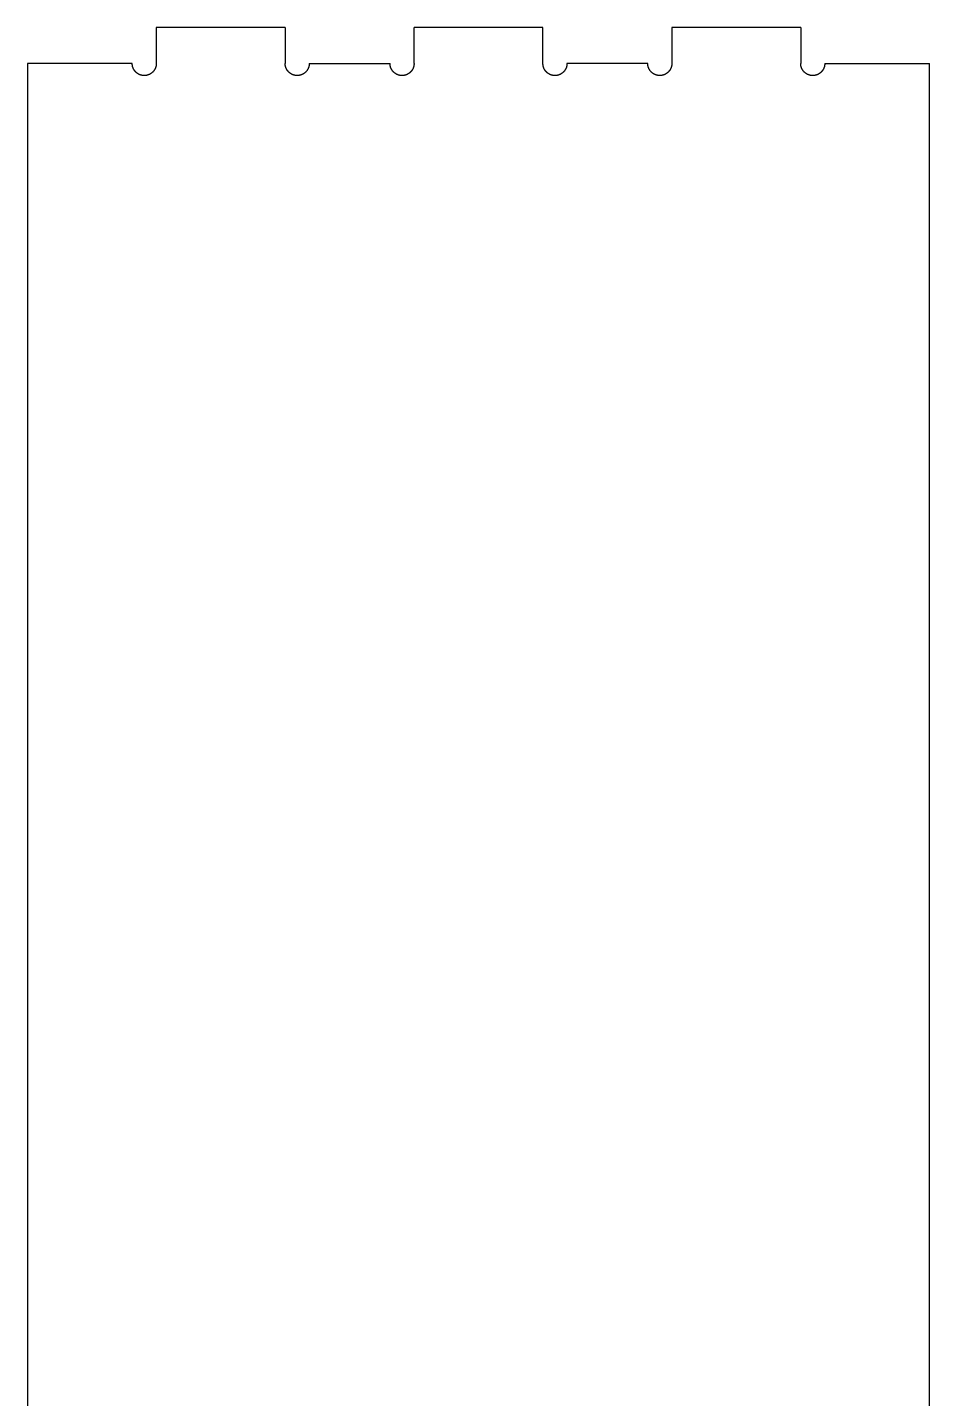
# Model space of a CAD drawing. Extents: x 20 to 1200, y -2407 to -64.
# Drawn here: x 50 to 350, y -519.9 to -64 of the extents above; entities that cross this region are included whole.
import ezdxf

# ---------------------------------------------------------------- set-up
doc = ezdxf.new("R2010")
doc.units = 0
doc.layers.add('DEFAULT', color=18, linetype='CONTINUOUS')

msp = doc.modelspace()

# ---------------------------------------------------------------- linework, layer by layer
at = {"layer": 'DEFAULT', "color": 18}
for p, q in [((92.857, -64), (92.857, -76)), ((135.7143, -64), (92.857, -64)), ((135.7143, -64), (135.7143, -76)), ((178.5714, -76), (178.5714, -64)), ((221.4286, -64), (178.5714, -64)), ((221.4286, -76), (221.4286, -64)), ((264.2857, -64), (264.2857, -76)), ((307.143, -64), (264.2857, -64)), ((307.143, -64), (307.143, -76)), ((84.857, -76), (50, -76)), ((50, -76), (50, -1224)), ((143.7143, -76), (170.5714, -76)), ((256.2857, -76), (229.4286, -76)), ((315.143, -76), (350, -76)), ((350, -1224), (350, -76))]:
    msp.add_line(p, q, dxfattribs=at)
for points in [[(88.857, -80, 0), (88.7973, -79.9996, 0), (88.7372, -79.9982, 0), (88.6768, -79.9959, 0), (88.6161, -79.9927, 0), (88.555, -79.9886, 0), (88.4937, -79.9835, 0), (88.4322, -79.9774, 0), (88.3704, -79.9703, 0), (88.3084, -79.9622, 0), (88.2462, -79.9531, 0), (88.1838, -79.9429, 0), (88.1213, -79.9318, 0), (88.0587, -79.9195, 0), (87.996, -79.9062, 0), (87.9332, -79.8919, 0), (87.8703, -79.8764, 0), (87.8074, -79.8598, 0), (87.7446, -79.8422, 0), (87.6818, -79.8235, 0), (87.619, -79.8036, 0), (87.5563, -79.7826, 0), (87.4937, -79.7605, 0), (87.4313, -79.7373, 0), (87.3691, -79.713, 0), (87.307, -79.6875, 0), (87.2452, -79.6609, 0), (87.1837, -79.6332, 0), (87.1224, -79.6043, 0), (87.0615, -79.5744, 0), (87.0009, -79.5433, 0), (86.9407, -79.5111, 0), (86.881, -79.4778, 0), (86.8216, -79.4434, 0), (86.7627, -79.4079, 0), (86.7044, -79.3714, 0), (86.6465, -79.3337, 0), (86.5893, -79.295, 0), (86.5326, -79.2553, 0), (86.4765, -79.2145, 0), (86.4211, -79.1727, 0), (86.3663, -79.1299, 0), (86.3122, -79.0861, 0), (86.2589, -79.0414, 0), (86.2063, -78.9957, 0), (86.1545, -78.949, 0), (86.1035, -78.9014, 0), (86.0533, -78.853, 0), (86.004, -78.8037, 0), (85.9556, -78.7535, 0), (85.908, -78.7025, 0), (85.8613, -78.6507, 0), (85.8156, -78.5981, 0), (85.7709, -78.5448, 0), (85.7271, -78.4907, 0), (85.6843, -78.4359, 0), (85.6425, -78.3805, 0), (85.6017, -78.3244, 0), (85.562, -78.2677, 0), (85.5233, -78.2105, 0), (85.4856, -78.1526, 0), (85.4491, -78.0943, 0), (85.4136, -78.0354, 0), (85.3792, -77.976, 0), (85.3459, -77.9163, 0), (85.3137, -77.8561, 0), (85.2826, -77.7955, 0), (85.2527, -77.7346, 0), (85.2238, -77.6733, 0), (85.1961, -77.6118, 0), (85.1695, -77.55, 0), (85.144, -77.4879, 0), (85.1197, -77.4257, 0), (85.0965, -77.3633, 0), (85.0744, -77.3007, 0), (85.0534, -77.238, 0), (85.0335, -77.1752, 0), (85.0148, -77.1124, 0), (84.9972, -77.0496, 0), (84.9806, -76.9867, 0), (84.9651, -76.9238, 0), (84.9508, -76.861, 0), (84.9375, -76.7983, 0), (84.9252, -76.7357, 0), (84.9141, -76.6732, 0), (84.9039, -76.6108, 0), (84.8948, -76.5486, 0), (84.8867, -76.4866, 0), (84.8796, -76.4248, 0), (84.8735, -76.3633, 0), (84.8684, -76.302, 0), (84.8643, -76.2409, 0), (84.8611, -76.1802, 0), (84.8588, -76.1198, 0), (84.8574, -76.0597, 0), (84.857, -76, 0)], [(92.857, -76, 0), (92.8566, -76.0597, 0), (92.8552, -76.1198, 0), (92.8529, -76.1802, 0), (92.8497, -76.2409, 0), (92.8456, -76.302, 0), (92.8405, -76.3633, 0), (92.8344, -76.4248, 0), (92.8273, -76.4866, 0), (92.8192, -76.5486, 0), (92.8101, -76.6108, 0), (92.7999, -76.6732, 0), (92.7888, -76.7357, 0), (92.7765, -76.7983, 0), (92.7632, -76.861, 0), (92.7489, -76.9238, 0), (92.7334, -76.9867, 0), (92.7168, -77.0496, 0), (92.6992, -77.1124, 0), (92.6805, -77.1752, 0), (92.6606, -77.238, 0), (92.6396, -77.3007, 0), (92.6175, -77.3633, 0), (92.5943, -77.4257, 0), (92.57, -77.4879, 0), (92.5445, -77.55, 0), (92.5179, -77.6118, 0), (92.4902, -77.6733, 0), (92.4613, -77.7346, 0), (92.4314, -77.7955, 0), (92.4003, -77.8561, 0), (92.3681, -77.9163, 0), (92.3348, -77.976, 0), (92.3004, -78.0354, 0), (92.2649, -78.0943, 0), (92.2284, -78.1526, 0), (92.1907, -78.2105, 0), (92.152, -78.2677, 0), (92.1123, -78.3244, 0), (92.0715, -78.3805, 0), (92.0297, -78.4359, 0), (91.9869, -78.4907, 0), (91.9431, -78.5448, 0), (91.8984, -78.5981, 0), (91.8527, -78.6507, 0), (91.806, -78.7025, 0), (91.7584, -78.7535, 0), (91.71, -78.8037, 0), (91.6607, -78.853, 0), (91.6105, -78.9014, 0), (91.5595, -78.949, 0), (91.5077, -78.9957, 0), (91.4551, -79.0414, 0), (91.4018, -79.0861, 0), (91.3477, -79.1299, 0), (91.2929, -79.1727, 0), (91.2375, -79.2145, 0), (91.1814, -79.2553, 0), (91.1247, -79.295, 0), (91.0675, -79.3337, 0), (91.0096, -79.3714, 0), (90.9513, -79.4079, 0), (90.8924, -79.4434, 0), (90.833, -79.4778, 0), (90.7733, -79.5111, 0), (90.7131, -79.5433, 0), (90.6525, -79.5744, 0), (90.5916, -79.6043, 0), (90.5303, -79.6332, 0), (90.4688, -79.6609, 0), (90.407, -79.6875, 0), (90.3449, -79.713, 0), (90.2827, -79.7373, 0), (90.2203, -79.7605, 0), (90.1577, -79.7826, 0), (90.095, -79.8036, 0), (90.0322, -79.8235, 0), (89.9694, -79.8422, 0), (89.9066, -79.8598, 0), (89.8437, -79.8764, 0), (89.7808, -79.8919, 0), (89.718, -79.9062, 0), (89.6553, -79.9195, 0), (89.5927, -79.9318, 0), (89.5302, -79.9429, 0), (89.4678, -79.9531, 0), (89.4056, -79.9622, 0), (89.3436, -79.9703, 0), (89.2818, -79.9774, 0), (89.2203, -79.9835, 0), (89.159, -79.9886, 0), (89.0979, -79.9927, 0), (89.0372, -79.9959, 0), (88.9768, -79.9982, 0), (88.9167, -79.9996, 0), (88.857, -80, 0)], [(139.714, -80, 0), (139.655, -79.9996, 0), (139.594, -79.9982, 0), (139.534, -79.9959, 0), (139.473, -79.9927, 0), (139.412, -79.9886, 0), (139.351, -79.9835, 0), (139.289, -79.9774, 0), (139.228, -79.9703, 0), (139.166, -79.9622, 0), (139.104, -79.9531, 0), (139.041, -79.9429, 0), (138.979, -79.9318, 0), (138.916, -79.9195, 0), (138.853, -79.9062, 0), (138.79, -79.8919, 0), (138.728, -79.8764, 0), (138.665, -79.8598, 0), (138.602, -79.8422, 0), (138.539, -79.8235, 0), (138.476, -79.8036, 0), (138.414, -79.7826, 0), (138.351, -79.7605, 0), (138.289, -79.7373, 0), (138.226, -79.713, 0), (138.164, -79.6875, 0), (138.103, -79.6609, 0), (138.041, -79.6332, 0), (137.98, -79.6043, 0), (137.919, -79.5744, 0), (137.858, -79.5433, 0), (137.798, -79.5111, 0), (137.738, -79.4778, 0), (137.679, -79.4434, 0), (137.62, -79.4079, 0), (137.562, -79.3714, 0), (137.504, -79.3337, 0), (137.447, -79.295, 0), (137.39, -79.2553, 0), (137.334, -79.2145, 0), (137.278, -79.1727, 0), (137.224, -79.1299, 0), (137.17, -79.0861, 0), (137.116, -79.0414, 0), (137.064, -78.9957, 0), (137.012, -78.949, 0), (136.961, -78.9014, 0), (136.911, -78.853, 0), (136.861, -78.8037, 0), (136.813, -78.7535, 0), (136.765, -78.7025, 0), (136.719, -78.6507, 0), (136.673, -78.5981, 0), (136.628, -78.5448, 0), (136.584, -78.4907, 0), (136.542, -78.4359, 0), (136.5, -78.3805, 0), (136.459, -78.3244, 0), (136.419, -78.2677, 0), (136.381, -78.2105, 0), (136.343, -78.1526, 0), (136.306, -78.0943, 0), (136.271, -78.0354, 0), (136.236, -77.976, 0), (136.203, -77.9163, 0), (136.171, -77.8561, 0), (136.14, -77.7955, 0), (136.11, -77.7346, 0), (136.081, -77.6733, 0), (136.053, -77.6118, 0), (136.027, -77.55, 0), (136.001, -77.4879, 0), (135.977, -77.4257, 0), (135.954, -77.3633, 0), (135.932, -77.3007, 0), (135.911, -77.238, 0), (135.891, -77.1752, 0), (135.872, -77.1124, 0), (135.854, -77.0496, 0), (135.838, -76.9867, 0), (135.822, -76.9238, 0), (135.808, -76.861, 0), (135.795, -76.7983, 0), (135.783, -76.7357, 0), (135.771, -76.6732, 0), (135.761, -76.6108, 0), (135.752, -76.5486, 0), (135.744, -76.4866, 0), (135.737, -76.4248, 0), (135.731, -76.3633, 0), (135.726, -76.302, 0), (135.722, -76.2409, 0), (135.718, -76.1802, 0), (135.716, -76.1198, 0), (135.715, -76.0597, 0), (135.714, -76, 0)], [(143.714, -76, 0), (143.714, -76.0597, 0), (143.713, -76.1198, 0), (143.71, -76.1802, 0), (143.707, -76.2409, 0), (143.703, -76.302, 0), (143.698, -76.3633, 0), (143.692, -76.4248, 0), (143.685, -76.4866, 0), (143.677, -76.5486, 0), (143.667, -76.6108, 0), (143.657, -76.6732, 0), (143.646, -76.7357, 0), (143.634, -76.7983, 0), (143.621, -76.861, 0), (143.606, -76.9238, 0), (143.591, -76.9867, 0), (143.574, -77.0496, 0), (143.557, -77.1124, 0), (143.538, -77.1752, 0), (143.518, -77.238, 0), (143.497, -77.3007, 0), (143.475, -77.3633, 0), (143.452, -77.4257, 0), (143.427, -77.4879, 0), (143.402, -77.55, 0), (143.375, -77.6118, 0), (143.347, -77.6733, 0), (143.319, -77.7346, 0), (143.289, -77.7955, 0), (143.258, -77.8561, 0), (143.225, -77.9163, 0), (143.192, -77.976, 0), (143.158, -78.0354, 0), (143.122, -78.0943, 0), (143.086, -78.1526, 0), (143.048, -78.2105, 0), (143.009, -78.2677, 0), (142.97, -78.3244, 0), (142.929, -78.3805, 0), (142.887, -78.4359, 0), (142.844, -78.4907, 0), (142.8, -78.5448, 0), (142.756, -78.5981, 0), (142.71, -78.6507, 0), (142.663, -78.7025, 0), (142.616, -78.7535, 0), (142.567, -78.8037, 0), (142.518, -78.853, 0), (142.468, -78.9014, 0), (142.417, -78.949, 0), (142.365, -78.9957, 0), (142.312, -79.0414, 0), (142.259, -79.0861, 0), (142.205, -79.1299, 0), (142.15, -79.1727, 0), (142.095, -79.2145, 0), (142.039, -79.2553, 0), (141.982, -79.295, 0), (141.925, -79.3337, 0), (141.867, -79.3714, 0), (141.809, -79.4079, 0), (141.75, -79.4434, 0), (141.69, -79.4778, 0), (141.631, -79.5111, 0), (141.57, -79.5433, 0), (141.51, -79.5744, 0), (141.449, -79.6043, 0), (141.388, -79.6332, 0), (141.326, -79.6609, 0), (141.264, -79.6875, 0), (141.202, -79.713, 0), (141.14, -79.7373, 0), (141.078, -79.7605, 0), (141.015, -79.7826, 0), (140.952, -79.8036, 0), (140.89, -79.8235, 0), (140.827, -79.8422, 0), (140.764, -79.8598, 0), (140.701, -79.8764, 0), (140.638, -79.8919, 0), (140.575, -79.9062, 0), (140.513, -79.9195, 0), (140.45, -79.9318, 0), (140.387, -79.9429, 0), (140.325, -79.9531, 0), (140.263, -79.9622, 0), (140.201, -79.9703, 0), (140.139, -79.9774, 0), (140.078, -79.9835, 0), (140.016, -79.9886, 0), (139.955, -79.9927, 0), (139.895, -79.9959, 0), (139.834, -79.9982, 0), (139.774, -79.9996, 0), (139.714, -80, 0)], [(174.571, -80, 0), (174.512, -79.9996, 0), (174.452, -79.9982, 0), (174.391, -79.9959, 0), (174.33, -79.9927, 0), (174.269, -79.9886, 0), (174.208, -79.9835, 0), (174.147, -79.9774, 0), (174.085, -79.9703, 0), (174.023, -79.9622, 0), (173.961, -79.9531, 0), (173.898, -79.9429, 0), (173.836, -79.9318, 0), (173.773, -79.9195, 0), (173.71, -79.9062, 0), (173.648, -79.8919, 0), (173.585, -79.8764, 0), (173.522, -79.8598, 0), (173.459, -79.8422, 0), (173.396, -79.8235, 0), (173.333, -79.8036, 0), (173.271, -79.7826, 0), (173.208, -79.7605, 0), (173.146, -79.7373, 0), (173.083, -79.713, 0), (173.021, -79.6875, 0), (172.96, -79.6609, 0), (172.898, -79.6332, 0), (172.837, -79.6043, 0), (172.776, -79.5744, 0), (172.715, -79.5433, 0), (172.655, -79.5111, 0), (172.595, -79.4778, 0), (172.536, -79.4434, 0), (172.477, -79.4079, 0), (172.419, -79.3714, 0), (172.361, -79.3337, 0), (172.304, -79.295, 0), (172.247, -79.2553, 0), (172.191, -79.2145, 0), (172.135, -79.1727, 0), (172.081, -79.1299, 0), (172.027, -79.0861, 0), (171.973, -79.0414, 0), (171.921, -78.9957, 0), (171.869, -78.949, 0), (171.818, -78.9014, 0), (171.768, -78.853, 0), (171.718, -78.8037, 0), (171.67, -78.7535, 0), (171.622, -78.7025, 0), (171.576, -78.6507, 0), (171.53, -78.5981, 0), (171.485, -78.5448, 0), (171.441, -78.4907, 0), (171.399, -78.4359, 0), (171.357, -78.3805, 0), (171.316, -78.3244, 0), (171.276, -78.2677, 0), (171.238, -78.2105, 0), (171.2, -78.1526, 0), (171.163, -78.0943, 0), (171.128, -78.0354, 0), (171.094, -77.976, 0), (171.06, -77.9163, 0), (171.028, -77.8561, 0), (170.997, -77.7955, 0), (170.967, -77.7346, 0), (170.938, -77.6733, 0), (170.91, -77.6118, 0), (170.884, -77.55, 0), (170.858, -77.4879, 0), (170.834, -77.4257, 0), (170.811, -77.3633, 0), (170.789, -77.3007, 0), (170.768, -77.238, 0), (170.748, -77.1752, 0), (170.729, -77.1124, 0), (170.712, -77.0496, 0), (170.695, -76.9867, 0), (170.68, -76.9238, 0), (170.665, -76.861, 0), (170.652, -76.7983, 0), (170.64, -76.7357, 0), (170.628, -76.6732, 0), (170.618, -76.6108, 0), (170.609, -76.5486, 0), (170.601, -76.4866, 0), (170.594, -76.4248, 0), (170.588, -76.3633, 0), (170.583, -76.302, 0), (170.579, -76.2409, 0), (170.575, -76.1802, 0), (170.573, -76.1198, 0), (170.572, -76.0597, 0), (170.571, -76, 0)], [(178.571, -76, 0), (178.571, -76.0597, 0), (178.57, -76.1198, 0), (178.567, -76.1802, 0), (178.564, -76.2409, 0), (178.56, -76.302, 0), (178.555, -76.3633, 0), (178.549, -76.4248, 0), (178.542, -76.4866, 0), (178.534, -76.5486, 0), (178.524, -76.6108, 0), (178.514, -76.6732, 0), (178.503, -76.7357, 0), (178.491, -76.7983, 0), (178.478, -76.861, 0), (178.463, -76.9238, 0), (178.448, -76.9867, 0), (178.431, -77.0496, 0), (178.414, -77.1124, 0), (178.395, -77.1752, 0), (178.375, -77.238, 0), (178.354, -77.3007, 0), (178.332, -77.3633, 0), (178.309, -77.4257, 0), (178.284, -77.4879, 0), (178.259, -77.55, 0), (178.232, -77.6118, 0), (178.205, -77.6733, 0), (178.176, -77.7346, 0), (178.146, -77.7955, 0), (178.115, -77.8561, 0), (178.083, -77.9163, 0), (178.049, -77.976, 0), (178.015, -78.0354, 0), (177.979, -78.0943, 0), (177.943, -78.1526, 0), (177.905, -78.2105, 0), (177.866, -78.2677, 0), (177.827, -78.3244, 0), (177.786, -78.3805, 0), (177.744, -78.4359, 0), (177.701, -78.4907, 0), (177.658, -78.5448, 0), (177.613, -78.5981, 0), (177.567, -78.6507, 0), (177.52, -78.7025, 0), (177.473, -78.7535, 0), (177.424, -78.8037, 0), (177.375, -78.853, 0), (177.325, -78.9014, 0), (177.274, -78.949, 0), (177.222, -78.9957, 0), (177.169, -79.0414, 0), (177.116, -79.0861, 0), (177.062, -79.1299, 0), (177.007, -79.1727, 0), (176.952, -79.2145, 0), (176.896, -79.2553, 0), (176.839, -79.295, 0), (176.782, -79.3337, 0), (176.724, -79.3714, 0), (176.666, -79.4079, 0), (176.607, -79.4434, 0), (176.547, -79.4778, 0), (176.488, -79.5111, 0), (176.427, -79.5433, 0), (176.367, -79.5744, 0), (176.306, -79.6043, 0), (176.245, -79.6332, 0), (176.183, -79.6609, 0), (176.121, -79.6875, 0), (176.059, -79.713, 0), (175.997, -79.7373, 0), (175.935, -79.7605, 0), (175.872, -79.7826, 0), (175.809, -79.8036, 0), (175.747, -79.8235, 0), (175.684, -79.8422, 0), (175.621, -79.8598, 0), (175.558, -79.8764, 0), (175.495, -79.8919, 0), (175.432, -79.9062, 0), (175.37, -79.9195, 0), (175.307, -79.9318, 0), (175.245, -79.9429, 0), (175.182, -79.9531, 0), (175.12, -79.9622, 0), (175.058, -79.9703, 0), (174.996, -79.9774, 0), (174.935, -79.9835, 0), (174.873, -79.9886, 0), (174.812, -79.9927, 0), (174.752, -79.9959, 0), (174.691, -79.9982, 0), (174.631, -79.9996, 0), (174.571, -80, 0)], [(225.429, -80, 0), (225.369, -79.9996, 0), (225.309, -79.9982, 0), (225.248, -79.9959, 0), (225.188, -79.9927, 0), (225.127, -79.9886, 0), (225.065, -79.9835, 0), (225.004, -79.9774, 0), (224.942, -79.9703, 0), (224.88, -79.9622, 0), (224.818, -79.9531, 0), (224.755, -79.9429, 0), (224.693, -79.9318, 0), (224.63, -79.9195, 0), (224.568, -79.9062, 0), (224.505, -79.8919, 0), (224.442, -79.8764, 0), (224.379, -79.8598, 0), (224.316, -79.8422, 0), (224.253, -79.8235, 0), (224.191, -79.8036, 0), (224.128, -79.7826, 0), (224.065, -79.7605, 0), (224.003, -79.7373, 0), (223.941, -79.713, 0), (223.879, -79.6875, 0), (223.817, -79.6609, 0), (223.755, -79.6332, 0), (223.694, -79.6043, 0), (223.633, -79.5744, 0), (223.573, -79.5433, 0), (223.512, -79.5111, 0), (223.453, -79.4778, 0), (223.393, -79.4434, 0), (223.334, -79.4079, 0), (223.276, -79.3714, 0), (223.218, -79.3337, 0), (223.161, -79.295, 0), (223.104, -79.2553, 0), (223.048, -79.2145, 0), (222.993, -79.1727, 0), (222.938, -79.1299, 0), (222.884, -79.0861, 0), (222.831, -79.0414, 0), (222.778, -78.9957, 0), (222.726, -78.949, 0), (222.675, -78.9014, 0), (222.625, -78.853, 0), (222.576, -78.8037, 0), (222.527, -78.7535, 0), (222.48, -78.7025, 0), (222.433, -78.6507, 0), (222.387, -78.5981, 0), (222.342, -78.5448, 0), (222.299, -78.4907, 0), (222.256, -78.4359, 0), (222.214, -78.3805, 0), (222.173, -78.3244, 0), (222.134, -78.2677, 0), (222.095, -78.2105, 0), (222.057, -78.1526, 0), (222.021, -78.0943, 0), (221.985, -78.0354, 0), (221.951, -77.976, 0), (221.917, -77.9163, 0), (221.885, -77.8561, 0), (221.854, -77.7955, 0), (221.824, -77.7346, 0), (221.795, -77.6733, 0), (221.768, -77.6118, 0), (221.741, -77.55, 0), (221.716, -77.4879, 0), (221.691, -77.4257, 0), (221.668, -77.3633, 0), (221.646, -77.3007, 0), (221.625, -77.238, 0), (221.605, -77.1752, 0), (221.586, -77.1124, 0), (221.569, -77.0496, 0), (221.552, -76.9867, 0), (221.537, -76.9238, 0), (221.522, -76.861, 0), (221.509, -76.7983, 0), (221.497, -76.7357, 0), (221.486, -76.6732, 0), (221.476, -76.6108, 0), (221.466, -76.5486, 0), (221.458, -76.4866, 0), (221.451, -76.4248, 0), (221.445, -76.3633, 0), (221.44, -76.302, 0), (221.436, -76.2409, 0), (221.433, -76.1802, 0), (221.43, -76.1198, 0), (221.429, -76.0597, 0), (221.429, -76, 0)], [(229.429, -76, 0), (229.428, -76.0597, 0), (229.427, -76.1198, 0), (229.425, -76.1802, 0), (229.421, -76.2409, 0), (229.417, -76.302, 0), (229.412, -76.3633, 0), (229.406, -76.4248, 0), (229.399, -76.4866, 0), (229.391, -76.5486, 0), (229.382, -76.6108, 0), (229.372, -76.6732, 0), (229.36, -76.7357, 0), (229.348, -76.7983, 0), (229.335, -76.861, 0), (229.32, -76.9238, 0), (229.305, -76.9867, 0), (229.288, -77.0496, 0), (229.271, -77.1124, 0), (229.252, -77.1752, 0), (229.232, -77.238, 0), (229.211, -77.3007, 0), (229.189, -77.3633, 0), (229.166, -77.4257, 0), (229.142, -77.4879, 0), (229.116, -77.55, 0), (229.09, -77.6118, 0), (229.062, -77.6733, 0), (229.033, -77.7346, 0), (229.003, -77.7955, 0), (228.972, -77.8561, 0), (228.94, -77.9163, 0), (228.906, -77.976, 0), (228.872, -78.0354, 0), (228.837, -78.0943, 0), (228.8, -78.1526, 0), (228.762, -78.2105, 0), (228.724, -78.2677, 0), (228.684, -78.3244, 0), (228.643, -78.3805, 0), (228.601, -78.4359, 0), (228.559, -78.4907, 0), (228.515, -78.5448, 0), (228.47, -78.5981, 0), (228.424, -78.6507, 0), (228.378, -78.7025, 0), (228.33, -78.7535, 0), (228.282, -78.8037, 0), (228.232, -78.853, 0), (228.182, -78.9014, 0), (228.131, -78.949, 0), (228.079, -78.9957, 0), (228.027, -79.0414, 0), (227.973, -79.0861, 0), (227.919, -79.1299, 0), (227.865, -79.1727, 0), (227.809, -79.2145, 0), (227.753, -79.2553, 0), (227.696, -79.295, 0), (227.639, -79.3337, 0), (227.581, -79.3714, 0), (227.523, -79.4079, 0), (227.464, -79.4434, 0), (227.405, -79.4778, 0), (227.345, -79.5111, 0), (227.285, -79.5433, 0), (227.224, -79.5744, 0), (227.163, -79.6043, 0), (227.102, -79.6332, 0), (227.04, -79.6609, 0), (226.979, -79.6875, 0), (226.917, -79.713, 0), (226.854, -79.7373, 0), (226.792, -79.7605, 0), (226.729, -79.7826, 0), (226.667, -79.8036, 0), (226.604, -79.8235, 0), (226.541, -79.8422, 0), (226.478, -79.8598, 0), (226.415, -79.8764, 0), (226.352, -79.8919, 0), (226.29, -79.9062, 0), (226.227, -79.9195, 0), (226.164, -79.9318, 0), (226.102, -79.9429, 0), (226.039, -79.9531, 0), (225.977, -79.9622, 0), (225.915, -79.9703, 0), (225.853, -79.9774, 0), (225.792, -79.9835, 0), (225.731, -79.9886, 0), (225.67, -79.9927, 0), (225.609, -79.9959, 0), (225.548, -79.9982, 0), (225.488, -79.9996, 0), (225.429, -80, 0)], [(260.286, -80, 0), (260.226, -79.9996, 0), (260.166, -79.9982, 0), (260.105, -79.9959, 0), (260.045, -79.9927, 0), (259.984, -79.9886, 0), (259.922, -79.9835, 0), (259.861, -79.9774, 0), (259.799, -79.9703, 0), (259.737, -79.9622, 0), (259.675, -79.9531, 0), (259.613, -79.9429, 0), (259.55, -79.9318, 0), (259.487, -79.9195, 0), (259.425, -79.9062, 0), (259.362, -79.8919, 0), (259.299, -79.8764, 0), (259.236, -79.8598, 0), (259.173, -79.8422, 0), (259.11, -79.8235, 0), (259.048, -79.8036, 0), (258.985, -79.7826, 0), (258.922, -79.7605, 0), (258.86, -79.7373, 0), (258.798, -79.713, 0), (258.736, -79.6875, 0), (258.674, -79.6609, 0), (258.612, -79.6332, 0), (258.551, -79.6043, 0), (258.49, -79.5744, 0), (258.43, -79.5433, 0), (258.369, -79.5111, 0), (258.31, -79.4778, 0), (258.25, -79.4434, 0), (258.191, -79.4079, 0), (258.133, -79.3714, 0), (258.075, -79.3337, 0), (258.018, -79.295, 0), (257.961, -79.2553, 0), (257.905, -79.2145, 0), (257.85, -79.1727, 0), (257.795, -79.1299, 0), (257.741, -79.0861, 0), (257.688, -79.0414, 0), (257.635, -78.9957, 0), (257.583, -78.949, 0), (257.532, -78.9014, 0), (257.482, -78.853, 0), (257.433, -78.8037, 0), (257.384, -78.7535, 0), (257.337, -78.7025, 0), (257.29, -78.6507, 0), (257.244, -78.5981, 0), (257.2, -78.5448, 0), (257.156, -78.4907, 0), (257.113, -78.4359, 0), (257.071, -78.3805, 0), (257.03, -78.3244, 0), (256.991, -78.2677, 0), (256.952, -78.2105, 0), (256.914, -78.1526, 0), (256.878, -78.0943, 0), (256.842, -78.0354, 0), (256.808, -77.976, 0), (256.775, -77.9163, 0), (256.742, -77.8561, 0), (256.711, -77.7955, 0), (256.681, -77.7346, 0), (256.653, -77.6733, 0), (256.625, -77.6118, 0), (256.598, -77.55, 0), (256.573, -77.4879, 0), (256.548, -77.4257, 0), (256.525, -77.3633, 0), (256.503, -77.3007, 0), (256.482, -77.238, 0), (256.462, -77.1752, 0), (256.443, -77.1124, 0), (256.426, -77.0496, 0), (256.409, -76.9867, 0), (256.394, -76.9238, 0), (256.379, -76.861, 0), (256.366, -76.7983, 0), (256.354, -76.7357, 0), (256.343, -76.6732, 0), (256.333, -76.6108, 0), (256.323, -76.5486, 0), (256.315, -76.4866, 0), (256.308, -76.4248, 0), (256.302, -76.3633, 0), (256.297, -76.302, 0), (256.293, -76.2409, 0), (256.29, -76.1802, 0), (256.287, -76.1198, 0), (256.286, -76.0597, 0), (256.286, -76, 0)], [(264.286, -76, 0), (264.285, -76.0597, 0), (264.284, -76.1198, 0), (264.282, -76.1802, 0), (264.278, -76.2409, 0), (264.274, -76.302, 0), (264.269, -76.3633, 0), (264.263, -76.4248, 0), (264.256, -76.4866, 0), (264.248, -76.5486, 0), (264.239, -76.6108, 0), (264.229, -76.6732, 0), (264.217, -76.7357, 0), (264.205, -76.7983, 0), (264.192, -76.861, 0), (264.178, -76.9238, 0), (264.162, -76.9867, 0), (264.146, -77.0496, 0), (264.128, -77.1124, 0), (264.109, -77.1752, 0), (264.089, -77.238, 0), (264.068, -77.3007, 0), (264.046, -77.3633, 0), (264.023, -77.4257, 0), (263.999, -77.4879, 0), (263.973, -77.55, 0), (263.947, -77.6118, 0), (263.919, -77.6733, 0), (263.89, -77.7346, 0), (263.86, -77.7955, 0), (263.829, -77.8561, 0), (263.797, -77.9163, 0), (263.764, -77.976, 0), (263.729, -78.0354, 0), (263.694, -78.0943, 0), (263.657, -78.1526, 0), (263.619, -78.2105, 0), (263.581, -78.2677, 0), (263.541, -78.3244, 0), (263.5, -78.3805, 0), (263.458, -78.4359, 0), (263.416, -78.4907, 0), (263.372, -78.5448, 0), (263.327, -78.5981, 0), (263.281, -78.6507, 0), (263.235, -78.7025, 0), (263.187, -78.7535, 0), (263.139, -78.8037, 0), (263.089, -78.853, 0), (263.039, -78.9014, 0), (262.988, -78.949, 0), (262.936, -78.9957, 0), (262.884, -79.0414, 0), (262.83, -79.0861, 0), (262.776, -79.1299, 0), (262.722, -79.1727, 0), (262.666, -79.2145, 0), (262.61, -79.2553, 0), (262.553, -79.295, 0), (262.496, -79.3337, 0), (262.438, -79.3714, 0), (262.38, -79.4079, 0), (262.321, -79.4434, 0), (262.262, -79.4778, 0), (262.202, -79.5111, 0), (262.142, -79.5433, 0), (262.081, -79.5744, 0), (262.02, -79.6043, 0), (261.959, -79.6332, 0), (261.897, -79.6609, 0), (261.836, -79.6875, 0), (261.774, -79.713, 0), (261.711, -79.7373, 0), (261.649, -79.7605, 0), (261.586, -79.7826, 0), (261.524, -79.8036, 0), (261.461, -79.8235, 0), (261.398, -79.8422, 0), (261.335, -79.8598, 0), (261.272, -79.8764, 0), (261.21, -79.8919, 0), (261.147, -79.9062, 0), (261.084, -79.9195, 0), (261.021, -79.9318, 0), (260.959, -79.9429, 0), (260.896, -79.9531, 0), (260.834, -79.9622, 0), (260.772, -79.9703, 0), (260.711, -79.9774, 0), (260.649, -79.9835, 0), (260.588, -79.9886, 0), (260.527, -79.9927, 0), (260.466, -79.9959, 0), (260.406, -79.9982, 0), (260.345, -79.9996, 0), (260.286, -80, 0)], [(311.143, -80, 0), (311.083, -79.9996, 0), (311.023, -79.9982, 0), (310.963, -79.9959, 0), (310.902, -79.9927, 0), (310.841, -79.9886, 0), (310.78, -79.9835, 0), (310.718, -79.9774, 0), (310.656, -79.9703, 0), (310.594, -79.9622, 0), (310.532, -79.9531, 0), (310.47, -79.9429, 0), (310.407, -79.9318, 0), (310.345, -79.9195, 0), (310.282, -79.9062, 0), (310.219, -79.8919, 0), (310.156, -79.8764, 0), (310.093, -79.8598, 0), (310.031, -79.8422, 0), (309.968, -79.8235, 0), (309.905, -79.8036, 0), (309.842, -79.7826, 0), (309.78, -79.7605, 0), (309.717, -79.7373, 0), (309.655, -79.713, 0), (309.593, -79.6875, 0), (309.531, -79.6609, 0), (309.47, -79.6332, 0), (309.408, -79.6043, 0), (309.348, -79.5744, 0), (309.287, -79.5433, 0), (309.227, -79.5111, 0), (309.167, -79.4778, 0), (309.108, -79.4434, 0), (309.049, -79.4079, 0), (308.99, -79.3714, 0), (308.933, -79.3337, 0), (308.875, -79.295, 0), (308.819, -79.2553, 0), (308.762, -79.2145, 0), (308.707, -79.1727, 0), (308.652, -79.1299, 0), (308.598, -79.0861, 0), (308.545, -79.0414, 0), (308.492, -78.9957, 0), (308.441, -78.949, 0), (308.39, -78.9014, 0), (308.339, -78.853, 0), (308.29, -78.8037, 0), (308.242, -78.7535, 0), (308.194, -78.7025, 0), (308.147, -78.6507, 0), (308.102, -78.5981, 0), (308.057, -78.5448, 0), (308.013, -78.4907, 0), (307.97, -78.4359, 0), (307.928, -78.3805, 0), (307.888, -78.3244, 0), (307.848, -78.2677, 0), (307.809, -78.2105, 0), (307.772, -78.1526, 0), (307.735, -78.0943, 0), (307.7, -78.0354, 0), (307.665, -77.976, 0), (307.632, -77.9163, 0), (307.6, -77.8561, 0), (307.569, -77.7955, 0), (307.539, -77.7346, 0), (307.51, -77.6733, 0), (307.482, -77.6118, 0), (307.456, -77.55, 0), (307.43, -77.4879, 0), (307.406, -77.4257, 0), (307.382, -77.3633, 0), (307.36, -77.3007, 0), (307.339, -77.238, 0), (307.32, -77.1752, 0), (307.301, -77.1124, 0), (307.283, -77.0496, 0), (307.267, -76.9867, 0), (307.251, -76.9238, 0), (307.237, -76.861, 0), (307.223, -76.7983, 0), (307.211, -76.7357, 0), (307.2, -76.6732, 0), (307.19, -76.6108, 0), (307.181, -76.5486, 0), (307.173, -76.4866, 0), (307.166, -76.4248, 0), (307.16, -76.3633, 0), (307.154, -76.302, 0), (307.15, -76.2409, 0), (307.147, -76.1802, 0), (307.145, -76.1198, 0), (307.143, -76.0597, 0), (307.143, -76, 0)], [(315.143, -76, 0), (315.143, -76.0597, 0), (315.141, -76.1198, 0), (315.139, -76.1802, 0), (315.136, -76.2409, 0), (315.132, -76.302, 0), (315.126, -76.3633, 0), (315.12, -76.4248, 0), (315.113, -76.4866, 0), (315.105, -76.5486, 0), (315.096, -76.6108, 0), (315.086, -76.6732, 0), (315.075, -76.7357, 0), (315.063, -76.7983, 0), (315.049, -76.861, 0), (315.035, -76.9238, 0), (315.019, -76.9867, 0), (315.003, -77.0496, 0), (314.985, -77.1124, 0), (314.966, -77.1752, 0), (314.947, -77.238, 0), (314.926, -77.3007, 0), (314.904, -77.3633, 0), (314.88, -77.4257, 0), (314.856, -77.4879, 0), (314.83, -77.55, 0), (314.804, -77.6118, 0), (314.776, -77.6733, 0), (314.747, -77.7346, 0), (314.717, -77.7955, 0), (314.686, -77.8561, 0), (314.654, -77.9163, 0), (314.621, -77.976, 0), (314.586, -78.0354, 0), (314.551, -78.0943, 0), (314.514, -78.1526, 0), (314.477, -78.2105, 0), (314.438, -78.2677, 0), (314.398, -78.3244, 0), (314.358, -78.3805, 0), (314.316, -78.4359, 0), (314.273, -78.4907, 0), (314.229, -78.5448, 0), (314.184, -78.5981, 0), (314.139, -78.6507, 0), (314.092, -78.7025, 0), (314.044, -78.7535, 0), (313.996, -78.8037, 0), (313.947, -78.853, 0), (313.896, -78.9014, 0), (313.845, -78.949, 0), (313.794, -78.9957, 0), (313.741, -79.0414, 0), (313.688, -79.0861, 0), (313.634, -79.1299, 0), (313.579, -79.1727, 0), (313.524, -79.2145, 0), (313.467, -79.2553, 0), (313.411, -79.295, 0), (313.353, -79.3337, 0), (313.296, -79.3714, 0), (313.237, -79.4079, 0), (313.178, -79.4434, 0), (313.119, -79.4778, 0), (313.059, -79.5111, 0), (312.999, -79.5433, 0), (312.938, -79.5744, 0), (312.878, -79.6043, 0), (312.816, -79.6332, 0), (312.755, -79.6609, 0), (312.693, -79.6875, 0), (312.631, -79.713, 0), (312.569, -79.7373, 0), (312.506, -79.7605, 0), (312.444, -79.7826, 0), (312.381, -79.8036, 0), (312.318, -79.8235, 0), (312.255, -79.8422, 0), (312.193, -79.8598, 0), (312.13, -79.8764, 0), (312.067, -79.8919, 0), (312.004, -79.9062, 0), (311.941, -79.9195, 0), (311.879, -79.9318, 0), (311.816, -79.9429, 0), (311.754, -79.9531, 0), (311.692, -79.9622, 0), (311.63, -79.9703, 0), (311.568, -79.9774, 0), (311.506, -79.9835, 0), (311.445, -79.9886, 0), (311.384, -79.9927, 0), (311.323, -79.9959, 0), (311.263, -79.9982, 0), (311.203, -79.9996, 0), (311.143, -80, 0)]]:
    msp.add_polyline3d(points, dxfattribs=at)

doc.saveas('drawing.dxf')
